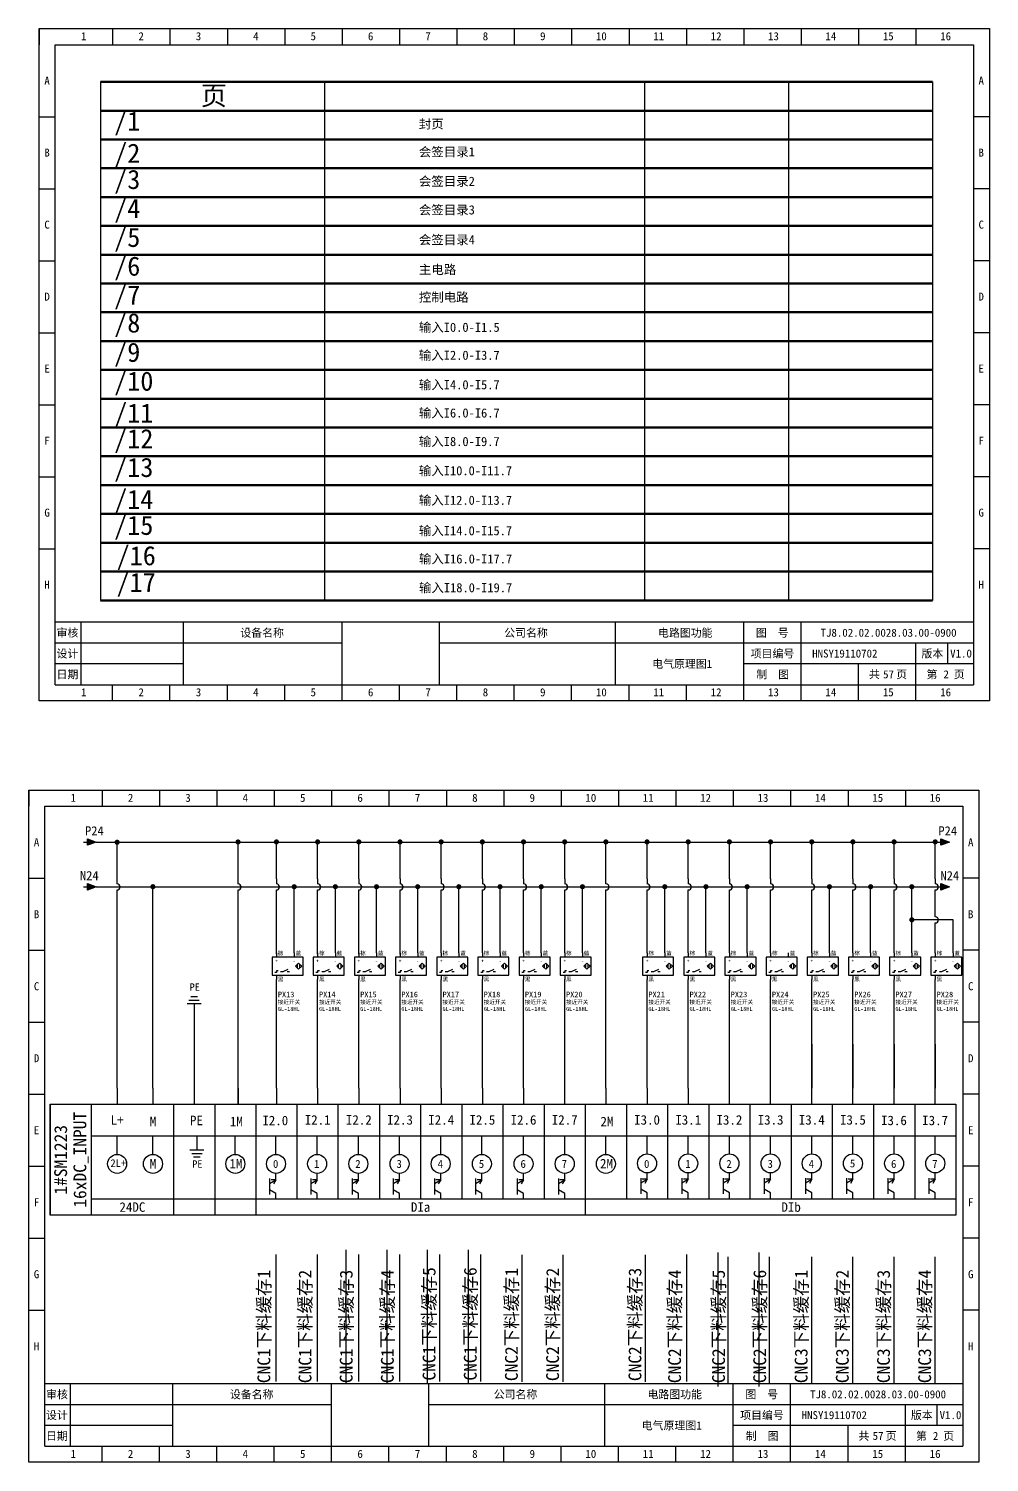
# Model space of a CAD drawing. Header units: millimetres. Extents: x 914 to 910632, y -176 to 682692.
# Drawn here: x 1900.1 to 2200.4, y 3539.4 to 3987.4 of the extents above; entities that cross this region are included whole.
import ezdxf
from ezdxf.enums import TextEntityAlignment as Align

# ---------------------------------------------------------------- set-up
doc = ezdxf.new("R2010")
doc.units = ezdxf.units.MM
doc.layers.add('EPLAN311', color=1, linetype='Continuous', lineweight=25)
doc.styles.get("Standard").update_dxf_attribs({"font": 'arial.ttf'})
doc.styles.add('宋体', font='')
doc.styles.get('宋体').set_extended_font_data('宋体')

# ---------------------------------------------------------------- blocks, each defined once
blk = doc.blocks.new('EPLSYM_LibrarySPECIAL_Symbol8_Variant0_Placement1')
at = {"linetype": 'Continuous', "lineweight": 25, "ltscale": 4}
blk.add_hatch(color=1, dxfattribs=at).paths.add_polyline_path([(-0.75, 1), (2, 0), (-0.75, -1)], flags=0)
at = {"color": 1, "linetype": 'Continuous', "lineweight": 25, "ltscale": 4}
blk.add_line((-2, 0), (-0.75, 0), dxfattribs=at)
blk.add_lwpolyline([(-0.75, 1), (2, 0), (-0.75, -1)], close=True, dxfattribs=at)
at = {"color": 5}
blk.add_attdef('70_20010', text='', height=2.85, dxfattribs=at).set_placement((3, 0), align=Align.MIDDLE_LEFT)
at = {"color": 73}
for tag, p in [('70_24350', (33.76, 0)), ('70_24300', (72.31, 0))]:
    blk.add_attdef(tag, text='', height=2.06, dxfattribs=at).set_placement(p, align=Align.MIDDLE_LEFT)
blk = doc.blocks.new('*U202')
blk.add_line((0, 0.14), (0, 5.8))
blk.add_circle((0, -2.83), 2.97)
blk = doc.blocks.new('*U203')
at = {"color": 0, "linetype": 'ByBlock', "lineweight": -2, "transparency": 16777216}
for p in [(0, 0), (12.87, 0)]:
    blk.add_blockref('*U202', p, dxfattribs=at)
blk = doc.blocks.new('磁性接近开关3线常开')
at = {"color": 5, "linetype": 'Continuous', "lineweight": 25, "ltscale": 4}
for p, q in [((0, 8.4), (0, 7)), ((5.6, 8.4), (5.6, 7)), ((6.63, 3.58), (6.63, 4.82)), ((7.37, 3.58), (7.37, 4.82)), ((0, 2.71), (0, 2.19)), ((0, 1.4), (0, 0)), ((3.59, 3.14), (2.01, 2.36))]:
    blk.add_line(p, q, dxfattribs=at)
at = {"color": 5, "linetype": 'Continuous', "lineweight": 25}
for p, q in [((0, 2.19), (-0.53, 2.19)), ((0.53, 2.71), (0, 2.71)), ((2.01, 2.36), (1.31, 2.36)), ((4.11, 2.36), (3.41, 2.36))]:
    blk.add_line(p, q, dxfattribs=at)
at = {"color": 5, "linetype": 'Continuous', "lineweight": 25, "ltscale": 4}
for points in [[(-1.4, 1.4), (8.4, 1.4), (8.4, 7), (-1.4, 7)], [(7, 5.19), (6.01, 4.2), (7, 3.21), (7.99, 4.2)]]:
    blk.add_lwpolyline(points, close=True, dxfattribs=at)
at = {"color": 5, "style": '宋体'}
for s, p in [('+', (0, 5.84)), ('-', (5.6, 5.84))]:
    blk.add_text(s, height=1.05, dxfattribs=at).set_placement(p, align=Align.MIDDLE_CENTER)
at = {"color": 0, "style": '宋体'}
for tag, p in [('01', (0.42, 7.67)), ('03', (6.02, 7.67)), ('02', (0.42, -0.54)), ('05', (0.42, -7.76)), ('06', (0.42, -9.92))]:
    blk.add_attdef(tag, p, '', height=1.26, dxfattribs=at)
at = {"color": 5, "style": '宋体'}
blk.add_attdef('04', (0.42, -5.6), '', height=1.75, dxfattribs=at)
blk = doc.blocks.new('*U285')
at = {"color": 0, "linetype": 'ByBlock', "lineweight": 53}
blk.add_line((-130, 0), (130, 0), dxfattribs=at)
blk = doc.blocks.new('*U286')
at = {"color": 0, "linetype": 'ByBlock', "lineweight": -2, "transparency": 16777216}
for p in [(0, 0), (0, -9), (0, -18), (0, -27), (0, -36), (0, -45), (0, -54), (0, -63), (0, -72), (0, -81), (0, -90), (0, -99), (0, -108), (0, -117), (0, -126), (0, -135), (0, -144), (0, -153), (0, -162)]:
    blk.add_blockref('*U285', p, dxfattribs=at)
blk = doc.blocks.new('*U388')
blk.add_line((-2.5, 0), (2.5, 0))
blk = doc.blocks.new('*U389')
at = {"color": 0, "linetype": 'ByBlock', "lineweight": -2, "transparency": 16777216}
for p in [(0, 0), (0, -22.5), (0, -45), (0, -67.5), (0, -90), (0, -112.5), (0, -135)]:
    blk.add_blockref('*U388', p, dxfattribs=at)
blk = doc.blocks.new('*U390')
blk.add_line((-2.5, 0), (2.5, 0))
blk = doc.blocks.new('*U391')
at = {"color": 0, "linetype": 'ByBlock', "lineweight": -2, "transparency": 16777216}
for p in [(0, 0), (0, -22.5), (0, -45), (0, -67.5), (0, -90), (0, -112.5), (0, -135)]:
    blk.add_blockref('*U390', p, dxfattribs=at)
blk = doc.blocks.new('制图图框')
for p, q in [((-2700.08, 789.32), (-2403.08, 789.32)), ((-2700.08, 579.32), (-2700.08, 789.32)), ((-2700.08, 789.32), (-2700.08, 784.32)), ((-2700.08, 789.32), (-2695.08, 789.32)), ((-2677.15, 789.32), (-2677.15, 784.32)), ((-2659.21, 789.32), (-2659.21, 784.32)), ((-2641.27, 789.32), (-2641.27, 784.32)), ((-2623.33, 789.32), (-2623.33, 784.32)), ((-2605.4, 789.32), (-2605.4, 784.32)), ((-2587.46, 789.32), (-2587.46, 784.32)), ((-2569.52, 789.32), (-2569.52, 784.32)), ((-2551.58, 789.32), (-2551.58, 784.32)), ((-2533.65, 789.32), (-2533.65, 784.32)), ((-2515.71, 789.32), (-2515.71, 784.32)), ((-2497.77, 789.32), (-2497.77, 784.32)), ((-2479.83, 789.32), (-2479.83, 784.32)), ((-2461.9, 789.32), (-2461.9, 784.32)), ((-2443.96, 789.32), (-2443.96, 784.32)), ((-2426.02, 789.32), (-2426.02, 784.32)), ((-2403.08, 789.32), (-2403.08, 579.32)), ((-2403.08, 789.32), (-2403.08, 784.32)), ((-2695.08, 784.32), (-2408.08, 784.32)), ((-2695.08, 584.32), (-2695.08, 784.32)), ((-2408.08, 784.32), (-2408.08, 584.32)), ((-2408.08, 603.82), (-2695.08, 603.82)), ((-2687.08, 603.82), (-2687.08, 584.32)), ((-2655.08, 603.82), (-2655.08, 584.32)), ((-2655.08, 603.82), (-2655.08, 584.32)), ((-2605.4, 579.32), (-2605.4, 603.82)), ((-2575.08, 603.82), (-2575.08, 584.32)), ((-2575.08, 603.82), (-2575.08, 584.32)), ((-2575.08, 603.82), (-2575.08, 584.32)), ((-2520.08, 603.82), (-2520.08, 584.32)), ((-2479.83, 579.32), (-2479.83, 603.82)), ((-2461.9, 579.32), (-2461.9, 603.82)), ((-2655.08, 597.32), (-2695.08, 597.32)), ((-2605.4, 597.32), (-2655.08, 597.32)), ((-2408.08, 597.32), (-2575.08, 597.32)), ((-2426.02, 579.32), (-2426.02, 597.32)), ((-2416.18, 597.32), (-2416.18, 590.82)), ((-2655.08, 590.82), (-2695.08, 590.82)), ((-2408.08, 590.82), (-2479.83, 590.82)), ((-2443.96, 579.32), (-2443.96, 590.82)), ((-2695.08, 584.32), (-2408.08, 584.32)), ((-2677.15, 579.32), (-2677.15, 584.32)), ((-2659.21, 579.32), (-2659.21, 584.32)), ((-2641.27, 579.32), (-2641.27, 584.32)), ((-2623.33, 579.32), (-2623.33, 584.32)), ((-2587.46, 579.32), (-2587.46, 584.32)), ((-2569.52, 579.32), (-2569.52, 584.32)), ((-2551.58, 579.32), (-2551.58, 584.32)), ((-2533.65, 579.32), (-2533.65, 584.32)), ((-2515.71, 579.32), (-2515.71, 584.32)), ((-2497.77, 579.32), (-2497.77, 584.32)), ((-2403.08, 579.32), (-2700.08, 579.32))]:
    blk.add_line(p, q)
blk.add_blockref('*U389', (-2697.58, 761.82))
at = {"xscale": -1}
blk.add_blockref('*U391', (-2405.58, 761.82), dxfattribs=at)
at = {"style": '宋体'}
for s, p in [('1', (-2687.01, 785.71)), ('2', (-2669.07, 785.71)), ('3', (-2651.13, 785.71)), ('4', (-2633.2, 785.71)), ('5', (-2615.26, 785.71)), ('6', (-2597.32, 785.71)), ('7', (-2579.38, 785.71)), ('8', (-2561.45, 785.71)), ('9', (-2543.51, 785.71)), ('10', (-2526.07, 785.71)), ('11', (-2508.13, 785.71)), ('12', (-2490.2, 785.71)), ('13', (-2472.26, 785.71)), ('14', (-2454.32, 785.71)), ('15', (-2436.38, 785.71)), ('16', (-2418.45, 785.71)), ('A', (-2698.47, 771.84)), ('A', (-2406.47, 771.84)), ('B', (-2698.47, 749.34)), ('B', (-2406.47, 749.34)), ('C', (-2698.47, 726.84)), ('C', (-2406.47, 726.84)), ('D', (-2698.47, 704.34)), ('D', (-2406.47, 704.34)), ('E', (-2698.47, 681.84)), ('E', (-2406.47, 681.84)), ('F', (-2698.47, 659.34)), ('F', (-2406.47, 659.34)), ('G', (-2698.47, 636.84)), ('G', (-2406.47, 636.84)), ('H', (-2698.47, 614.34)), ('H', (-2406.47, 614.34)), ('审核', (-2694.65, 599.29)), ('设备名称', (-2637.2, 599.28)), ('公司名称', (-2554.73, 599.29)), ('电路图功能', (-2506.66, 599.29)), ('图  号', (-2476.05, 599.3)), ('设计', (-2694.66, 592.79)), ('项目编号', (-2477.68, 592.79)), ('版本', (-2424.3, 592.79)), ('日期', (-2694.66, 586.29)), ('制  图', (-2475.91, 586.28)), ('共   页', (-2440.72, 586.31)), ('第   页', (-2422.72, 586.3)), ('1', (-2687.01, 580.71)), ('2', (-2669.07, 580.71)), ('3', (-2651.13, 580.71)), ('4', (-2633.2, 580.71)), ('5', (-2615.26, 580.71)), ('6', (-2597.32, 580.71)), ('7', (-2579.38, 580.71)), ('8', (-2561.45, 580.71)), ('9', (-2543.51, 580.71)), ('10', (-2526.07, 580.71)), ('11', (-2508.13, 580.71)), ('12', (-2490.2, 580.71)), ('13', (-2472.26, 580.71)), ('14', (-2454.32, 580.71)), ('15', (-2436.38, 580.71)), ('16', (-2418.45, 580.71))]:
    blk.add_text(s, height=2.5, dxfattribs=at).set_placement(p)

msp = doc.modelspace()

# ---------------------------------------------------------------- hatches: boundary and pattern name
at = {"layer": 'EPLAN311', "ltscale": 4}
h = msp.add_hatch(color=0, dxfattribs=at)
edge = h.paths.add_edge_path()
edge.add_arc((1927.766, 3733.188), 0.81, 0, 360)
h = msp.add_hatch(color=0, dxfattribs=at)
edge = h.paths.add_edge_path()
edge.add_arc((1965.55, 3733.282), 0.81, 0, 360)
h = msp.add_hatch(color=0, dxfattribs=at)
edge = h.paths.add_edge_path()
edge.add_arc((1977.57, 3733.294), 0.81, 0, 360)
h = msp.add_hatch(color=0, dxfattribs=at)
edge = h.paths.add_edge_path()
edge.add_arc((1990.44, 3733.294), 0.81, 0, 360)
h = msp.add_hatch(color=0, dxfattribs=at)
edge = h.paths.add_edge_path()
edge.add_arc((2003.31, 3733.294), 0.81, 0, 360)
h = msp.add_hatch(color=0, dxfattribs=at)
edge = h.paths.add_edge_path()
edge.add_arc((2016.18, 3733.294), 0.81, 0, 360)
h = msp.add_hatch(color=0, dxfattribs=at)
edge = h.paths.add_edge_path()
edge.add_arc((2029.05, 3733.294), 0.81, 0, 360)
h = msp.add_hatch(color=0, dxfattribs=at)
edge = h.paths.add_edge_path()
edge.add_arc((2041.92, 3733.294), 0.81, 0, 360)
h = msp.add_hatch(color=0, dxfattribs=at)
edge = h.paths.add_edge_path()
edge.add_arc((2054.79, 3733.294), 0.81, 0, 360)
h = msp.add_hatch(color=0, dxfattribs=at)
edge = h.paths.add_edge_path()
edge.add_arc((2067.66, 3733.294), 0.81, 0, 360)
h = msp.add_hatch(color=0, dxfattribs=at)
edge = h.paths.add_edge_path()
edge.add_arc((2080.53, 3733.282), 0.81, 0, 360)
h = msp.add_hatch(color=0, dxfattribs=at)
edge = h.paths.add_edge_path()
edge.add_arc((2093.4, 3733.294), 0.81, 0, 360)
h = msp.add_hatch(color=0, dxfattribs=at)
edge = h.paths.add_edge_path()
edge.add_arc((2106.27, 3733.294), 0.81, 0, 360)
h = msp.add_hatch(color=0, dxfattribs=at)
edge = h.paths.add_edge_path()
edge.add_arc((2119.14, 3733.294), 0.81, 0, 360)
h = msp.add_hatch(color=0, dxfattribs=at)
edge = h.paths.add_edge_path()
edge.add_arc((2132.01, 3733.294), 0.81, 0, 360)
h = msp.add_hatch(color=0, dxfattribs=at)
edge = h.paths.add_edge_path()
edge.add_arc((2144.88, 3733.294), 0.81, 0, 360)
h = msp.add_hatch(color=0, dxfattribs=at)
edge = h.paths.add_edge_path()
edge.add_arc((2157.75, 3733.294), 0.81, 0, 360)
h = msp.add_hatch(color=0, dxfattribs=at)
edge = h.paths.add_edge_path()
edge.add_arc((2170.62, 3733.294), 0.81, 0, 360)
h = msp.add_hatch(color=0, dxfattribs=at)
edge = h.paths.add_edge_path()
edge.add_arc((2183.49, 3733.294), 0.81, 0, 360)
h = msp.add_hatch(color=0, dxfattribs=at)
edge = h.paths.add_edge_path()
edge.add_arc((1938.942, 3719.295), 0.81, 0, 360)
h = msp.add_hatch(color=0, dxfattribs=at)
edge = h.paths.add_edge_path()
edge.add_arc((1983.114, 3719.289), 0.81, 0, 360)
h = msp.add_hatch(color=0, dxfattribs=at)
edge = h.paths.add_edge_path()
edge.add_arc((1995.984, 3719.289), 0.81, 0, 360)
h = msp.add_hatch(color=0, dxfattribs=at)
edge = h.paths.add_edge_path()
edge.add_arc((2008.854, 3719.289), 0.81, 0, 360)
h = msp.add_hatch(color=0, dxfattribs=at)
edge = h.paths.add_edge_path()
edge.add_arc((2021.724, 3719.289), 0.81, 0, 360)
h = msp.add_hatch(color=0, dxfattribs=at)
edge = h.paths.add_edge_path()
edge.add_arc((2034.594, 3719.289), 0.81, 0, 360)
h = msp.add_hatch(color=0, dxfattribs=at)
edge = h.paths.add_edge_path()
edge.add_arc((2047.464, 3719.289), 0.81, 0, 360)
h = msp.add_hatch(color=0, dxfattribs=at)
edge = h.paths.add_edge_path()
edge.add_arc((2060.334, 3719.289), 0.81, 0, 360)
h = msp.add_hatch(color=0, dxfattribs=at)
edge = h.paths.add_edge_path()
edge.add_arc((2073.204, 3719.289), 0.81, 0, 360)
h = msp.add_hatch(color=0, dxfattribs=at)
edge = h.paths.add_edge_path()
edge.add_arc((2098.944, 3719.289), 0.81, 0, 360)
h = msp.add_hatch(color=0, dxfattribs=at)
edge = h.paths.add_edge_path()
edge.add_arc((2111.814, 3719.289), 0.81, 0, 360)
h = msp.add_hatch(color=0, dxfattribs=at)
edge = h.paths.add_edge_path()
edge.add_arc((2124.684, 3719.289), 0.81, 0, 360)
h = msp.add_hatch(color=0, dxfattribs=at)
edge = h.paths.add_edge_path()
edge.add_arc((2150.424, 3719.289), 0.81, 0, 360)
h = msp.add_hatch(color=0, dxfattribs=at)
edge = h.paths.add_edge_path()
edge.add_arc((2163.294, 3719.289), 0.81, 0, 360)
h = msp.add_hatch(color=0, dxfattribs=at)
edge = h.paths.add_edge_path()
edge.add_arc((2176.164, 3719.289), 0.81, 0, 360)
h = msp.add_hatch(color=0, dxfattribs=at)
edge = h.paths.add_edge_path()
edge.add_arc((2176.169, 3708.936), 0.81, 0, 360)

# ---------------------------------------------------------------- linework, layer by layer
at = {"color": 0}
for p, q in [((1922.613, 3970.778), (1922.613, 3808.778)), ((1992.613, 3970.778), (1992.613, 3970.022)), ((1992.613, 3970.022), (1992.613, 3808.778)), ((2092.613, 3970.778), (2182.613, 3970.778)), ((2092.613, 3970.778), (2092.613, 3970.778)), ((2092.613, 3970.778), (2092.613, 3808.778)), ((2137.613, 3970.778), (2182.613, 3970.778)), ((2137.613, 3970.778), (2137.613, 3970.778)), ((2137.613, 3970.778), (2137.613, 3808.778)), ((2182.613, 3970.778), (2182.613, 3808.778)), ((1921.219, 3733.25), (2183.957, 3733.25)), ((1927.765, 3720.198), (1927.765, 3733.23)), ((1965.554, 3720.199), (1965.554, 3733.238)), ((2080.535, 3720.199), (2080.535, 3733.238)), ((1921.237, 3719.243), (2183.957, 3719.25))]:
    msp.add_line(p, q, dxfattribs=at)
for p, q in [((1977.575, 3721.76), (1977.575, 3733.25)), ((1990.445, 3721.76), (1990.445, 3733.25)), ((2003.315, 3721.76), (2003.315, 3733.25)), ((2016.185, 3721.76), (2016.185, 3733.25)), ((2029.055, 3721.76), (2029.055, 3733.25)), ((2041.925, 3721.76), (2041.925, 3733.25)), ((2054.795, 3721.76), (2054.795, 3733.25)), ((2067.665, 3721.76), (2067.665, 3733.25)), ((2093.405, 3721.76), (2093.405, 3733.25)), ((2106.275, 3721.76), (2106.275, 3733.25)), ((2119.145, 3721.76), (2119.145, 3733.25)), ((2144.885, 3721.76), (2144.885, 3733.25)), ((2157.755, 3721.76), (2157.755, 3733.25)), ((2170.625, 3721.76), (2170.625, 3733.25)), ((2183.495, 3721.76), (2183.495, 3733.25)), ((1927.765, 3656.307), (1927.765, 3718.288)), ((1938.965, 3656.307), (1938.965, 3719.244)), ((1965.554, 3656.307), (1965.554, 3718.289)), ((1977.575, 3721.76), (1977.575, 3720.188)), ((1983.119, 3698.627), (1983.119, 3719.245)), ((1990.445, 3721.76), (1990.445, 3720.188)), ((1995.989, 3698.627), (1995.989, 3719.245)), ((2003.315, 3721.76), (2003.315, 3720.188)), ((2008.859, 3698.627), (2008.859, 3719.245)), ((2016.185, 3721.76), (2016.185, 3720.188)), ((2021.729, 3698.627), (2021.729, 3719.245)), ((2029.055, 3721.76), (2029.055, 3720.188)), ((2034.599, 3698.627), (2034.599, 3719.245)), ((2041.925, 3721.76), (2041.925, 3720.188)), ((2047.469, 3698.627), (2047.469, 3719.245)), ((2054.795, 3721.76), (2054.795, 3720.188)), ((2060.339, 3698.627), (2060.339, 3719.245)), ((2067.665, 3721.76), (2067.665, 3720.188)), ((2073.209, 3698.627), (2073.209, 3719.245)), ((2080.535, 3656.307), (2080.535, 3718.292)), ((2093.405, 3721.76), (2093.405, 3720.188)), ((2098.949, 3698.627), (2098.949, 3719.245)), ((2106.275, 3721.76), (2106.275, 3720.188)), ((2111.819, 3698.627), (2111.819, 3719.245)), ((2119.145, 3721.76), (2119.145, 3720.188)), ((2124.689, 3698.627), (2124.689, 3719.245)), ((2132.015, 3721.76), (2132.015, 3720.188)), ((2144.885, 3721.76), (2144.885, 3720.188)), ((2150.429, 3698.627), (2150.429, 3719.245)), ((2157.755, 3721.76), (2157.755, 3720.188)), ((2163.299, 3698.627), (2163.299, 3719.245)), ((2170.625, 3721.76), (2170.625, 3720.188)), ((2176.169, 3698.627), (2176.169, 3719.245)), ((2183.495, 3721.76), (2183.495, 3720.188)), ((1977.575, 3716.706), (1977.575, 3718.278)), ((1977.575, 3698.627), (1977.575, 3716.706)), ((1990.445, 3716.706), (1990.445, 3718.278)), ((1990.445, 3698.627), (1990.445, 3716.706)), ((2003.315, 3716.706), (2003.315, 3718.278)), ((2003.315, 3698.627), (2003.315, 3716.706)), ((2016.185, 3716.706), (2016.185, 3718.278)), ((2016.185, 3698.627), (2016.185, 3716.706)), ((2029.055, 3716.706), (2029.055, 3718.278)), ((2029.055, 3698.627), (2029.055, 3716.706)), ((2041.925, 3716.706), (2041.925, 3718.278)), ((2041.925, 3698.627), (2041.925, 3716.706)), ((2054.795, 3716.706), (2054.795, 3718.278)), ((2054.795, 3698.627), (2054.795, 3716.706)), ((2067.665, 3716.706), (2067.665, 3718.278)), ((2067.665, 3698.627), (2067.665, 3716.706)), ((2093.405, 3716.706), (2093.405, 3718.278)), ((2093.405, 3698.627), (2093.405, 3716.706)), ((2106.275, 3716.706), (2106.275, 3718.278)), ((2106.275, 3698.627), (2106.275, 3716.706)), ((2119.145, 3716.706), (2119.145, 3718.278)), ((2119.145, 3698.627), (2119.145, 3716.706)), ((2132.015, 3716.706), (2132.015, 3718.278)), ((2132.015, 3698.627), (2132.015, 3716.706)), ((2144.885, 3716.706), (2144.885, 3718.278)), ((2144.885, 3698.627), (2144.885, 3716.706)), ((2157.755, 3716.706), (2157.755, 3718.278)), ((2157.755, 3698.627), (2157.755, 3716.706)), ((2170.625, 3716.706), (2170.625, 3718.278)), ((2170.625, 3698.627), (2170.625, 3716.706)), ((2183.495, 3716.706), (2183.495, 3718.278)), ((2183.495, 3698.627), (2183.495, 3707.981)), ((2189.039, 3698.627), (2189.039, 3708.936)), ((1977.575, 3656.307), (1977.575, 3690.311)), ((1990.445, 3656.307), (1990.445, 3690.311)), ((2003.315, 3656.307), (2003.315, 3690.311)), ((2016.185, 3656.307), (2016.185, 3690.311)), ((2029.055, 3656.307), (2029.055, 3690.311)), ((2041.925, 3656.307), (2041.925, 3690.311)), ((2054.795, 3656.307), (2054.795, 3690.311)), ((2067.665, 3656.307), (2067.665, 3690.311)), ((2093.405, 3656.307), (2093.405, 3690.311)), ((2106.275, 3656.307), (2106.275, 3690.311)), ((2119.145, 3656.307), (2119.145, 3690.311)), ((2132.015, 3656.307), (2132.015, 3690.311)), ((2144.885, 3656.307), (2144.885, 3690.311)), ((2157.755, 3656.307), (2157.755, 3690.311)), ((2170.625, 3656.307), (2170.625, 3690.311)), ((2183.495, 3656.307), (2183.495, 3690.311)), ((1951.835, 3682.799), (1951.835, 3677.799)), ((1951.835, 3677.799), (1951.835, 3656.307)), ((1927.765, 3656.307), (1927.765, 3651.357)), ((1938.965, 3656.307), (1938.965, 3651.357)), ((1951.835, 3656.307), (1951.835, 3651.357)), ((1965.554, 3656.31), (1965.554, 3651.36)), ((1965.554, 3651.36), (1965.554, 3656.31)), ((1977.575, 3656.307), (1977.575, 3651.357)), ((1990.445, 3656.307), (1990.445, 3651.357)), ((2003.315, 3656.307), (2003.315, 3651.357)), ((2016.185, 3656.307), (2016.185, 3651.357)), ((2029.055, 3656.307), (2029.055, 3651.357)), ((2041.925, 3656.307), (2041.925, 3651.357)), ((2054.795, 3656.307), (2054.795, 3651.357)), ((2067.665, 3651.357), (2067.665, 3656.307)), ((2080.535, 3656.307), (2080.535, 3651.357)), ((2080.535, 3656.307), (2080.535, 3651.357)), ((2093.405, 3656.307), (2093.405, 3651.357)), ((2106.275, 3656.307), (2106.275, 3651.357)), ((2119.145, 3651.357), (2119.145, 3656.307)), ((2132.015, 3651.357), (2132.015, 3656.307)), ((2144.885, 3651.357), (2144.885, 3656.307)), ((2157.755, 3651.357), (2157.755, 3656.307)), ((2170.625, 3651.357), (2170.625, 3656.307)), ((2183.495, 3651.357), (2183.495, 3656.307)), ((1906.79, 3651.357), (2189.93, 3651.357)), ((1906.79, 3616.707), (1906.79, 3651.357)), ((1906.79, 3651.357), (1906.79, 3616.707)), ((1919.66, 3651.357), (1919.66, 3616.707)), ((1945.4, 3651.357), (1945.4, 3616.707)), ((1958.27, 3651.357), (1958.27, 3616.707)), ((1971.14, 3651.357), (1971.14, 3616.707)), ((1984.01, 3621.657), (1984.01, 3651.357)), ((1996.88, 3621.657), (1996.88, 3651.357)), ((2009.75, 3651.357), (2009.75, 3621.657)), ((2022.62, 3651.357), (2022.62, 3621.657)), ((2035.49, 3651.357), (2035.49, 3621.657)), ((2048.36, 3651.357), (2048.36, 3621.635)), ((2061.23, 3651.357), (2061.23, 3621.657)), ((2074.1, 3651.357), (2074.1, 3616.707)), ((2086.97, 3651.357), (2086.97, 3621.657)), ((2099.84, 3651.357), (2099.84, 3621.657)), ((2112.71, 3651.357), (2112.71, 3621.657)), ((2125.58, 3651.357), (2125.58, 3621.657)), ((2138.45, 3651.357), (2138.45, 3621.657)), ((2151.32, 3651.357), (2151.32, 3621.657)), ((2164.19, 3651.357), (2164.19, 3621.657)), ((2177.06, 3651.357), (2177.06, 3621.657)), ((2189.93, 3651.357), (2189.93, 3616.707)), ((1919.66, 3641.457), (2189.93, 3641.457)), ((1927.765, 3635.647), (1927.765, 3641.457)), ((1938.965, 3635.647), (1938.965, 3641.457)), ((1952.684, 3641.46), (1952.684, 3637.045)), ((1964.705, 3635.647), (1964.705, 3641.457)), ((1977.419, 3635.647), (1977.419, 3641.297)), ((1990.289, 3635.647), (1990.289, 3641.297)), ((2003.159, 3635.647), (2003.159, 3641.297)), ((2016.029, 3635.647), (2016.029, 3641.297)), ((2028.899, 3635.647), (2028.899, 3641.297)), ((2041.769, 3635.647), (2041.769, 3641.297)), ((2054.795, 3635.647), (2054.795, 3641.297)), ((2067.665, 3635.647), (2067.665, 3641.297)), ((2080.535, 3635.647), (2080.535, 3641.457)), ((2093.405, 3635.806), (2093.405, 3641.457)), ((2106.275, 3635.806), (2106.275, 3641.457)), ((2119.145, 3635.806), (2119.145, 3641.457)), ((2132.015, 3635.806), (2132.015, 3641.457)), ((2144.885, 3635.806), (2144.885, 3641.457)), ((2157.755, 3635.806), (2157.755, 3641.457)), ((1977.419, 3627.727), (1977.419, 3629.707)), ((1990.289, 3627.727), (1990.289, 3629.707)), ((2003.159, 3627.727), (2003.159, 3629.707)), ((2016.029, 3627.727), (2016.029, 3629.707)), ((2028.899, 3627.727), (2028.899, 3629.707)), ((2041.769, 3627.727), (2041.769, 3629.707)), ((2054.795, 3627.727), (2054.795, 3629.707)), ((2067.665, 3627.727), (2067.665, 3629.707)), ((2093.405, 3627.886), (2093.405, 3629.866)), ((2106.275, 3627.886), (2106.275, 3629.866)), ((2119.145, 3627.886), (2119.145, 3629.866)), ((2132.015, 3627.886), (2132.015, 3629.866)), ((2144.885, 3627.886), (2144.885, 3629.866)), ((2157.755, 3627.886), (2157.755, 3629.866)), ((2170.625, 3627.886), (2170.625, 3629.866)), ((2183.495, 3627.886), (2183.495, 3629.866)), ((1975.439, 3628.077), (1975.439, 3623.127)), ((1975.439, 3626.586), (1977.419, 3627.727)), ((1977.419, 3623.477), (1975.439, 3624.605)), ((1977.419, 3627.727), (1975.934, 3627.727)), ((1977.419, 3627.727), (1976.675, 3626.442)), ((1988.309, 3628.077), (1988.309, 3623.127)), ((1988.309, 3626.586), (1990.289, 3627.727)), ((1990.289, 3623.477), (1988.309, 3624.605)), ((1990.289, 3627.727), (1988.804, 3627.727)), ((1990.289, 3627.727), (1989.545, 3626.442)), ((2001.179, 3628.077), (2001.179, 3623.127)), ((2001.179, 3626.586), (2003.159, 3627.727)), ((2003.159, 3623.477), (2001.179, 3624.605)), ((2003.159, 3627.727), (2001.674, 3627.727)), ((2003.159, 3627.727), (2002.415, 3626.442)), ((2014.049, 3628.077), (2014.049, 3623.127)), ((2014.049, 3626.586), (2016.029, 3627.727)), ((2016.029, 3623.477), (2014.049, 3624.605)), ((2016.029, 3627.727), (2014.544, 3627.727)), ((2016.029, 3627.727), (2015.285, 3626.442)), ((2026.919, 3628.077), (2026.919, 3623.127)), ((2026.919, 3626.586), (2028.899, 3627.727)), ((2028.899, 3623.477), (2026.919, 3624.605)), ((2028.899, 3627.727), (2027.414, 3627.727)), ((2028.899, 3627.727), (2028.155, 3626.442)), ((2039.789, 3628.077), (2039.789, 3623.127)), ((2039.789, 3626.586), (2041.769, 3627.727)), ((2041.769, 3623.477), (2039.789, 3624.605)), ((2041.769, 3627.727), (2040.284, 3627.727)), ((2041.769, 3627.727), (2041.025, 3626.442)), ((2052.815, 3628.077), (2052.815, 3623.127)), ((2052.815, 3626.586), (2054.795, 3627.727)), ((2054.795, 3623.477), (2052.815, 3624.605)), ((2054.795, 3627.727), (2053.31, 3627.727)), ((2054.795, 3627.727), (2054.05, 3626.442)), ((2065.685, 3628.077), (2065.685, 3623.127)), ((2065.685, 3626.586), (2067.665, 3627.727)), ((2067.665, 3623.477), (2065.685, 3624.605)), ((2067.665, 3627.727), (2066.18, 3627.727)), ((2067.665, 3627.727), (2066.92, 3626.442)), ((2091.425, 3628.236), (2091.425, 3623.286)), ((2091.425, 3626.746), (2093.405, 3627.886)), ((2093.405, 3623.637), (2091.425, 3624.764)), ((2093.405, 3627.886), (2091.92, 3627.886)), ((2093.405, 3627.886), (2092.66, 3626.602)), ((2104.295, 3628.236), (2104.295, 3623.286)), ((2104.295, 3626.746), (2106.275, 3627.886)), ((2106.275, 3623.637), (2104.295, 3624.764)), ((2106.275, 3627.886), (2104.79, 3627.886)), ((2106.275, 3627.886), (2105.53, 3626.602)), ((2117.165, 3628.236), (2117.165, 3623.286)), ((2117.165, 3626.746), (2119.145, 3627.886)), ((2119.145, 3623.637), (2117.165, 3624.764)), ((2119.145, 3627.886), (2117.66, 3627.886)), ((2119.145, 3627.886), (2118.4, 3626.602)), ((2130.035, 3628.236), (2130.035, 3623.286)), ((2130.035, 3626.746), (2132.015, 3627.886)), ((2132.015, 3623.637), (2130.035, 3624.764)), ((2132.015, 3627.886), (2130.53, 3627.886)), ((2132.015, 3627.886), (2131.27, 3626.602)), ((2142.905, 3628.236), (2142.905, 3623.286)), ((2142.905, 3626.746), (2144.885, 3627.886)), ((2144.885, 3623.637), (2142.905, 3624.764)), ((2144.885, 3627.886), (2143.4, 3627.886)), ((2144.885, 3627.886), (2144.14, 3626.602)), ((2155.775, 3628.236), (2155.775, 3623.286)), ((2155.775, 3626.746), (2157.755, 3627.886)), ((2157.755, 3623.637), (2155.775, 3624.764)), ((2157.755, 3627.886), (2156.27, 3627.886)), ((2157.755, 3627.886), (2157.01, 3626.602)), ((2168.645, 3628.236), (2168.645, 3623.286)), ((2168.645, 3626.746), (2170.625, 3627.886)), ((2170.625, 3623.637), (2168.645, 3624.764)), ((2170.625, 3627.886), (2169.14, 3627.886)), ((2170.625, 3627.886), (2169.88, 3626.602)), ((2181.515, 3628.236), (2181.515, 3623.286)), ((2181.515, 3626.746), (2183.495, 3627.886)), ((2183.495, 3623.637), (2181.515, 3624.764)), ((2183.495, 3627.886), (2182.01, 3627.886)), ((2183.495, 3627.886), (2182.75, 3626.602)), ((1945.4, 3621.657), (1919.66, 3621.657)), ((1953.343, 3621.657), (1945.4, 3621.657)), ((2074.1, 3621.657), (1953.343, 3621.657)), ((1977.419, 3621.657), (1977.419, 3623.477)), ((1990.289, 3621.657), (1990.289, 3623.477)), ((2003.159, 3621.657), (2003.159, 3623.477)), ((2016.029, 3621.657), (2016.029, 3623.477)), ((2028.899, 3621.657), (2028.899, 3623.477)), ((2041.769, 3621.657), (2041.769, 3623.477)), ((2054.795, 3621.657), (2054.795, 3623.477)), ((2067.665, 3621.657), (2067.665, 3623.477)), ((2081.342, 3621.657), (2074.1, 3621.657)), ((2189.93, 3621.657), (2081.342, 3621.657)), ((2093.405, 3621.657), (2093.405, 3623.637)), ((2106.275, 3621.657), (2106.275, 3623.637)), ((2119.145, 3621.657), (2119.145, 3623.637)), ((2132.015, 3621.657), (2132.015, 3623.637)), ((2144.885, 3621.657), (2144.885, 3623.637)), ((2157.755, 3621.657), (2157.755, 3623.637)), ((2170.625, 3621.657), (2170.625, 3623.637)), ((2183.495, 3621.657), (2183.495, 3623.637)), ((2189.93, 3616.707), (1906.79, 3616.707)), ((1977.419, 3604.418), (1977.419, 3564.718)), ((1990.289, 3604.418), (1990.289, 3564.718)), ((1999.23, 3605.828), (1999.23, 3563.925)), ((2003.159, 3604.418), (2003.159, 3564.718)), ((2012.1, 3605.828), (2012.1, 3563.925)), ((2016.029, 3604.418), (2016.029, 3564.718)), ((2024.659, 3605.828), (2024.659, 3563.925)), ((2028.588, 3564.718), (2028.588, 3604.418)), ((2037.529, 3605.828), (2037.529, 3563.925)), ((2041.458, 3564.718), (2041.458, 3604.418)), ((2054.328, 3564.559), (2054.328, 3604.258)), ((2067.198, 3564.559), (2067.198, 3604.258)), ((2092.938, 3564.559), (2092.938, 3604.258)), ((2105.808, 3564.718), (2105.808, 3604.418)), ((2115.527, 3605.034), (2115.527, 3563.131)), ((2118.678, 3603.624), (2118.678, 3563.925)), ((2128.397, 3605.034), (2128.397, 3563.131)), ((2131.548, 3603.624), (2131.548, 3563.925)), ((2144.885, 3563.925), (2144.885, 3603.624)), ((2157.755, 3563.925), (2157.755, 3603.624)), ((2170.625, 3563.925), (2170.625, 3603.624)), ((2183.495, 3563.925), (2183.495, 3603.624))]:
    msp.add_line(p, q)
at = {"linetype": 'ByBlock'}
for p, q in [((2132.015, 3721.76), (2132.015, 3733.25)), ((2183.495, 3709.891), (2183.495, 3716.706)), ((1977.573, 3698.225), (1977.573, 3707.328)), ((1990.443, 3698.225), (1990.443, 3707.328)), ((2003.313, 3698.225), (2003.313, 3707.328)), ((2016.183, 3698.225), (2016.183, 3707.328)), ((2189.039, 3708.936), (2176.169, 3708.936)), ((2144.885, 3670.139), (2144.885, 3656.307)), ((2157.755, 3670.139), (2157.755, 3656.307)), ((2170.625, 3670.139), (2170.625, 3656.307)), ((2183.495, 3670.139), (2183.495, 3656.307))]:
    msp.add_line(p, q, dxfattribs=at)
at = {"ltscale": 4}
for p, q in [((1949.679, 3682.799), (1953.991, 3682.799)), ((1950.218, 3683.877), (1953.452, 3683.877)), ((1950.757, 3684.955), (1952.913, 3684.955)), ((1950.528, 3637.045), (1954.84, 3637.045)), ((1951.067, 3635.967), (1954.301, 3635.967)), ((1951.606, 3634.889), (1953.762, 3634.889))]:
    msp.add_line(p, q, dxfattribs=at)
for centre in [(1927.765, 3632.677), (1938.965, 3632.677), (1964.705, 3632.677), (1977.419, 3632.677), (1990.289, 3632.677), (2003.159, 3632.677), (2016.029, 3632.677), (2028.899, 3632.677), (2041.769, 3632.677), (2054.795, 3632.677), (2067.665, 3632.677), (2080.535, 3632.677), (2093.405, 3632.836), (2106.275, 3632.836), (2119.145, 3632.836), (2132.015, 3632.836), (2144.885, 3632.836), (2157.755, 3632.836)]:
    msp.add_circle(centre, 2.97)
for centre in [(1927.765, 3719.243), (1965.554, 3719.244), (1977.575, 3719.233), (1990.445, 3719.233), (2003.315, 3719.233), (2016.185, 3719.233), (2029.055, 3719.233), (2041.925, 3719.233), (2054.795, 3719.233), (2067.665, 3719.233), (2080.535, 3719.247), (2093.405, 3719.233), (2106.275, 3719.233), (2119.145, 3719.233), (2132.015, 3719.233), (2144.885, 3719.233), (2157.755, 3719.233), (2170.625, 3719.233), (2183.495, 3719.233), (2183.495, 3708.936)]:
    msp.add_arc(centre, 0.955, 270, 90)

# ---------------------------------------------------------------- block references
for name, p in [('制图图框', (4603.481, 3198.093)), ('制图图框', (4600.194, 2960.106)), ('*U203', (2170.625, 3635.661))]:
    msp.add_blockref(name, p)
at = {"color": 0}
msp.add_blockref('*U286', (2052.613, 3970.778), dxfattribs=at)
at = {"color": 7}
ref = msp.add_blockref('EPLSYM_LibrarySPECIAL_Symbol8_Variant0_Placement1', (1919.219, 3733.25), dxfattribs=at)
ref.add_attrib('70_20010', 'P24', dxfattribs={"color": 5, "height": 2.8548, "style": '宋体'}).set_placement((1917.735, 3736.75), align=Align.MIDDLE_LEFT)
ref = msp.add_blockref('EPLSYM_LibrarySPECIAL_Symbol8_Variant0_Placement1', (2185.957, 3733.25), dxfattribs=at)
ref.add_attrib('70_20010', 'P24', dxfattribs={"color": 5, "height": 2.8548, "style": '宋体'}).set_placement((2184.473, 3736.749), align=Align.MIDDLE_LEFT)
ref = msp.add_blockref('EPLSYM_LibrarySPECIAL_Symbol8_Variant0_Placement1', (1919.219, 3719.25), dxfattribs=at)
ref.add_attrib('70_20010', 'N24', dxfattribs={"color": 5, "height": 2.8548, "style": '宋体'}).set_placement((1916.159, 3722.762), align=Align.MIDDLE_LEFT)
ref = msp.add_blockref('EPLSYM_LibrarySPECIAL_Symbol8_Variant0_Placement1', (2185.957, 3719.249), dxfattribs=at)
ref.add_attrib('70_20010', 'N24', dxfattribs={"color": 5, "height": 2.8548, "style": '宋体'}).set_placement((2185.131, 3722.762), align=Align.MIDDLE_LEFT)
at = {"xscale": 0.99, "yscale": 0.99, "zscale": 0.99}
for p, values in [((1977.575, 3690.311), {'06': 'GL-18HL', '05': '接近开关', '04': 'PX13', '03': '蓝', '02': '黑', '01': '棕'}), ((1990.445, 3690.311), {'06': 'GL-18HL', '05': '接近开关', '04': 'PX14', '03': '蓝', '02': '黑', '01': '棕'}), ((2003.315, 3690.311), {'06': 'GL-18HL', '05': '接近开关', '04': 'PX15', '03': '蓝', '02': '黑', '01': '棕'}), ((2016.185, 3690.311), {'06': 'GL-18HL', '05': '接近开关', '04': 'PX16', '03': '蓝', '02': '黑', '01': '棕'}), ((2029.055, 3690.311), {'06': 'GL-18HL', '05': '接近开关', '04': 'PX17', '03': '蓝', '02': '黑', '01': '棕'}), ((2041.925, 3690.311), {'06': 'GL-18HL', '05': '接近开关', '04': 'PX18', '03': '蓝', '02': '黑', '01': '棕'}), ((2054.795, 3690.311), {'06': 'GL-18HL', '05': '接近开关', '04': 'PX19', '03': '蓝', '02': '黑', '01': '棕'}), ((2067.665, 3690.311), {'06': 'GL-18HL', '05': '接近开关', '04': 'PX20', '03': '蓝', '02': '黑', '01': '棕'}), ((2093.405, 3690.311), {'06': 'GL-18HL', '05': '接近开关', '04': 'PX21', '03': '蓝', '02': '黑', '01': '棕'}), ((2106.275, 3690.311), {'06': 'GL-18HL', '05': '接近开关', '04': 'PX22', '03': '蓝', '02': '黑', '01': '棕'}), ((2119.145, 3690.311), {'06': 'GL-18HL', '05': '接近开关', '04': 'PX23', '03': '蓝', '02': '黑', '01': '棕'}), ((2132.015, 3690.311), {'06': 'GL-18HL', '05': '接近开关', '04': 'PX24', '03': '蓝', '02': '黑', '01': '棕'}), ((2144.885, 3690.311), {'06': 'GL-18HL', '05': '接近开关', '04': 'PX25', '03': '蓝', '02': '黑', '01': '棕'}), ((2157.755, 3690.311), {'06': 'GL-18HL', '05': '接近开关', '04': 'PX26', '03': '蓝', '02': '黑', '01': '棕'}), ((2170.625, 3690.311), {'06': 'GL-18HL', '05': '接近开关', '04': 'PX27', '03': '蓝', '02': '黑', '01': '棕'}), ((2183.495, 3690.311), {'06': 'GL-18HL', '05': '接近开关', '04': 'PX28', '03': '蓝', '02': '黑', '01': '棕'})]:
    msp.add_blockref('磁性接近开关3线常开', p, dxfattribs=at).add_auto_attribs(values)

# ---------------------------------------------------------------- texts
at = {"color": 7, "style": '宋体'}
for s, height, p in [('封页', 2.8548, (2022.073, 3957.63)), ('会签目录1', 2.8548, (2022.073, 3948.929)), ('会签目录2', 2.8548, (2022.073, 3939.728)), ('会签目录3', 2.8548, (2022.073, 3930.794)), ('会签目录4', 2.8548, (2022.073, 3921.466)), ('主电路', 2.8548, (2022.073, 3912.145)), ('控制电路', 2.8548, (2022.073, 3903.524)), ('输入I0.0-I1.5', 2.85481, (2022.073, 3894.105)), ('输入I2.0-I3.7', 2.85481, (2022.073, 3885.378)), ('输入I4.0-I5.7', 2.85481, (2022.073, 3876.155)), ('输入I6.0-I6.7', 2.85481, (2022.073, 3867.332)), ('输入I8.0-I9.7', 2.85481, (2022.073, 3858.412)), ('输入I10.0-I11.7', 2.85481, (2022.073, 3849.287)), ('输入I12.0-I13.7', 2.85481, (2022.073, 3840.058)), ('输入I14.0-I15.7', 2.85481, (2022.073, 3830.535)), ('输入I16.0-I17.7', 2.85481, (2022.1, 3821.73)), ('输入I18.0-I19.7', 2.85481, (2022.1, 3812.73))]:
    msp.add_text(s, height=height, dxfattribs=at).set_placement(p, align=Align.MIDDLE_LEFT)
at = {"style": '宋体'}
for s, height, p in [('I2.0', 2.97, (1973.156, 3644.762)), ('0', 2.475, (1976.466, 3631.439)), ('1', 2.475, (1989.336, 3631.439)), ('2', 2.475, (2002.206, 3631.439)), ('3', 2.475, (2015.076, 3631.439)), ('4', 2.475, (2027.946, 3631.439)), ('5', 2.475, (2040.816, 3631.439)), ('6', 2.475, (2053.841, 3631.439)), ('7', 2.475, (2066.711, 3631.439)), ('0', 2.475, (2092.451, 3631.439)), ('1', 2.475, (2105.321, 3631.439)), ('2', 2.475, (2118.191, 3631.439)), ('3', 2.475, (2131.061, 3631.439)), ('4', 2.475, (2143.931, 3631.439)), ('5', 2.475, (2156.801, 3631.599)), ('6', 2.475, (2169.671, 3631.439)), ('7', 2.475, (2182.541, 3631.439))]:
    msp.add_text(s, height=height, dxfattribs=at).set_placement(p)
at = {"color": 0, "style": '宋体'}
for s, rotation, p in [('CNC1下料缓存1', 90, (1975.625, 3564.16)), ('CNC1下料缓存2', 90, (1988.495, 3564.16)), ('CNC1下料缓存3', 90, (2001.365, 3564.16)), ('CNC1下料缓存4', 90, (2014.235, 3564.16)), ('CNC1下料缓存5', 89.99653, (2027.273, 3564.96)), ('CNC1下料缓存6', 89.99653, (2040.143, 3564.96)), ('CNC2下料缓存1', 89.99653, (2053.013, 3564.8)), ('CNC2下料缓存2', 89.99653, (2065.883, 3564.8)), ('CNC2下料缓存3', 89.99653, (2091.623, 3564.8)), ('CNC2下料缓存4', 90, (2104.014, 3564.16)), ('CNC2下料缓存5', 89.99653, (2117.751, 3564.166)), ('CNC2下料缓存6', 89.99653, (2130.621, 3564.166)), ('CNC3下料缓存1', 89.99653, (2143.57, 3564.166)), ('CNC3下料缓存2', 89.99653, (2156.44, 3564.166)), ('CNC3下料缓存3', 89.99653, (2169.31, 3564.166)), ('CNC3下料缓存4', 89.99653, (2182.18, 3564.166))]:
    msp.add_text(s, height=4, rotation=rotation, dxfattribs=at).set_placement(p)
at = {"style": '宋体'}
for s, width, gutter_width, heights, insert, char_height, attachment_point in [('\\pt36;页', 8.6091, 485.371, [7.973], (1953.904, 3969.497), 6, 1), ('\\pt36;/1', 8.6091, 485.371, [7.973], (1926.849, 3961.499), 6, 1), ('\\pt36;/2', 8.6091, 485.371, [7.973], (1926.849, 3951.499), 6, 1), ('\\pt36;/3', 8.6091, 485.371, [7.973], (1926.849, 3943.312), 6, 1), ('\\pt36;/4', 8.6091, 485.371, [7.973], (1926.849, 3934.218), 6, 1), ('\\pt36;/5', 8.6091, 485.371, [7.973], (1926.849, 3925.215), 6, 1), ('\\pt36;/6', 8.6091, 485.371, [7.973], (1926.849, 3916.212), 6, 1), ('\\pt36;/7', 8.6091, 485.371, [7.973], (1926.849, 3907.21), 6, 1), ('\\pt36;/8', 8.6091, 485.371, [7.973], (1926.849, 3898.479), 6, 1), ('\\pt36;/9', 8.6091, 485.371, [7.973], (1926.849, 3889.295), 6, 1), ('\\pt36;/10', 8.6091, 485.371, [7.973], (1926.849, 3880.292), 6, 1), ('\\pt36;/11', 8.6091, 485.371, [7.973], (1926.849, 3870.292), 6, 1), ('\\pt36;/12', 8.6091, 485.371, [7.973], (1926.849, 3862.286), 6, 1), ('\\pt36;/13', 8.6091, 485.371, [7.973], (1926.849, 3853.322), 6, 1), ('\\pt36;/14', 8.6091, 485.371, [7.973], (1926.849, 3843.322), 6, 1), ('\\pt36;/15', 8.6091, 485.371, [7.973], (1926.849, 3835.226), 6, 1), ('\\pt36;/16', 8.6091, 485.371, [7.973], (1927.612, 3825.733), 6, 1), ('\\pt36;/17', 8.6091, 485.371, [7.973], (1927.599, 3817.4), 6, 1), ('PE', 3.09008, 12.5, [0], (1950.444, 3689.086), 2.31, 1), ('L+', 2.52587, 12.5, [0], (1927.761, 3646.407), 2.97, 5), ('\\pi-5.94,l8.91,t8.91;PE', 2.52587, 12.5, [0], (1951.061, 3646.264), 2.97, 5), ('I2.1', 2.52587, 12.5, [0], (1990.445, 3646.407), 2.97, 5), ('I2.2', 2.52587, 12.5, [0], (2003.315, 3646.407), 2.97, 5), ('I2.3', 2.52587, 12.5, [0], (2016.185, 3646.407), 2.97, 5), ('I2.4', 2.52587, 12.5, [0], (2029.055, 3646.407), 2.97, 5), ('I2.5', 2.52587, 12.5, [0], (2041.925, 3646.407), 2.97, 5), ('I2.6', 2.52587, 12.5, [0], (2054.795, 3646.407), 2.97, 5), ('I2.7', 2.52587, 12.5, [0], (2067.665, 3646.407), 2.97, 5), ('I3.0', 2.52587, 12.5, [0], (2093.405, 3646.407), 2.97, 5), ('I3.1', 2.52587, 12.5, [0], (2106.275, 3646.407), 2.97, 5), ('I3.2', 2.52587, 12.5, [0], (2119.145, 3646.407), 2.97, 5), ('I3.3', 2.52587, 12.5, [0], (2132.015, 3646.407), 2.97, 5), ('I3.4', 2.52587, 12.5, [0], (2144.885, 3646.407), 2.97, 5), ('I3.5', 2.52587, 12.5, [0], (2157.755, 3646.407), 2.97, 5), ('I3.6', 2.52587, 12.5, [0], (2170.575, 3646.246), 2.97, 5), ('I3.7', 2.52587, 12.5, [0], (2183.445, 3646.246), 2.97, 5), ('2L+', 2.52587, 12.5, [0], (1928.135, 3632.924), 2.42, 5), ('PE', 3.09008, 12.5, [0], (1951.269, 3633.79), 2.31, 1), ('24DC', 2.52587, 12.5, [0], (1932.53, 3619.16), 2.97, 5), ('DIa', 2.52587, 12.5, [0], (2022.616, 3619.16), 2.97, 5), ('DIb', 2.52587, 12.5, [0], (2138.446, 3619.16), 2.97, 5)]:
    msp.add_mtext_dynamic_manual_height_columns(s, width=width, gutter_width=gutter_width, heights=heights, dxfattribs=dict(at, insert=insert, char_height=char_height, attachment_point=attachment_point))
at = {"char_height": 2.97, "width": 0.51975, "attachment_point": 1, "style": '宋体'}
for s, insert in [('M', (1937.971, 3647.401)), ('1M', (1963.023, 3647.401)), ('2M', (2078.853, 3647.401)), ('M', (1937.971, 3634.182)), ('1M', (1962.877, 3634.243)), ('2M', (2078.707, 3634.243))]:
    msp.add_mtext(s, dxfattribs=dict(at, insert=insert))
at = {"style": '宋体'}
for tag, text, p in [('TJ8.02.02.0028.03.00-0900', 'TJ8.01.01.0181.00.01-0900', (2168.896, 3798.661)), ('电气原理图1', '封页', (2104.396, 3788.911)), ('HNSY19110702', 'HNSY19110702', (2155.225, 3792.161)), ('V1.0', '1.0', (2191.547, 3792.161)), ('57', '01', (2168.896, 3785.661)), ('2', '01', (2186.896, 3785.661)), ('TJ8.02.02.0028.03.00-0900', 'TJ8.01.01.0181.00.01-0900', (2165.609, 3560.675)), ('电气原理图1', '封页', (2101.109, 3550.925)), ('HNSY19110702', 'HNSY19110702', (2151.938, 3554.175)), ('V1.0', '1.0', (2188.26, 3554.175)), ('57', '01', (2165.609, 3547.675)), ('2', '01', (2183.609, 3547.675))]:
    msp.add_attdef(tag, text=text, height=2.5, dxfattribs=at).set_placement(p, align=Align.MIDDLE_CENTER)
for tag, p in [('16xDC_INPUT', (1916.123, 3633.971)), ('1#SM1223', (1910.107, 3633.952))]:
    msp.add_attdef(tag, text='封页', height=4, rotation=90, dxfattribs=at).set_placement(p, align=Align.MIDDLE_CENTER)

doc.saveas('drawing.dxf')
